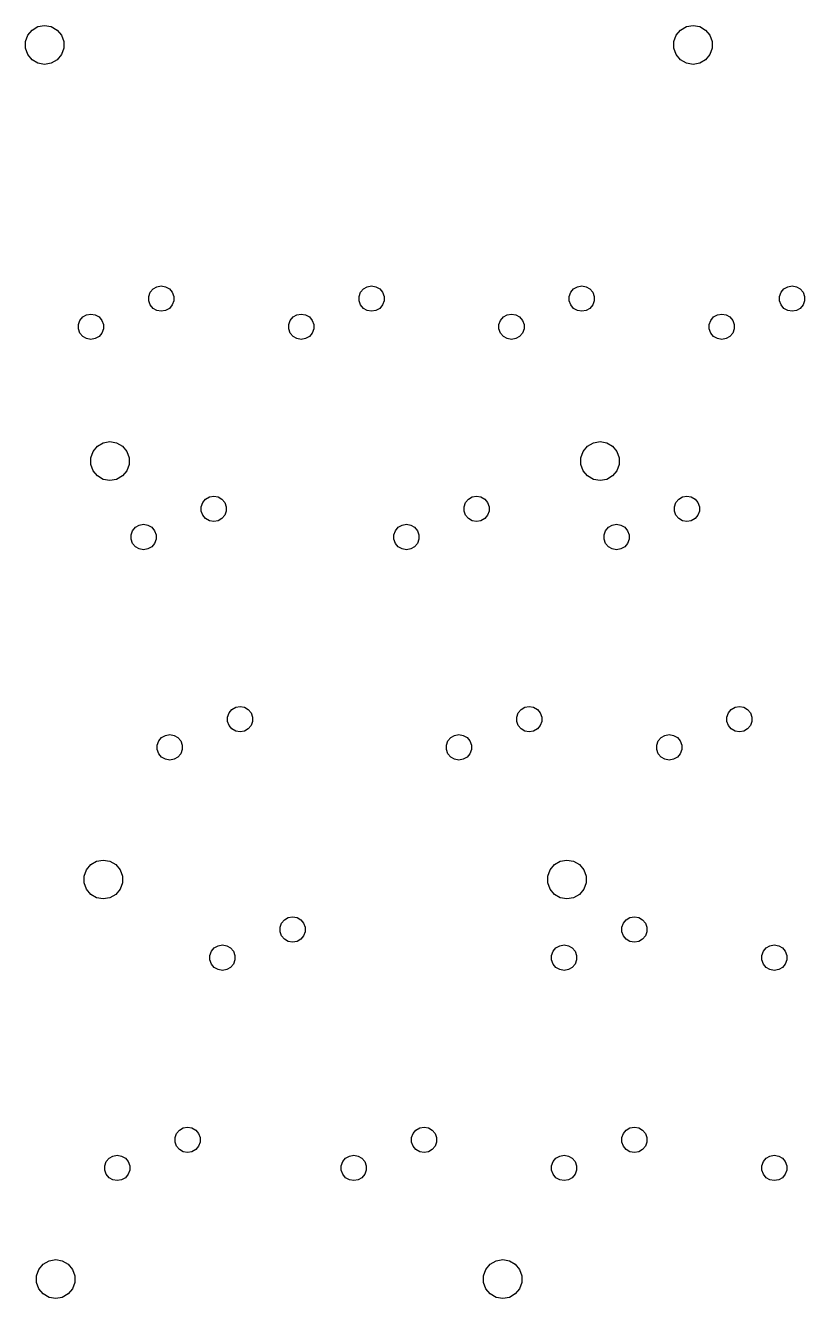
# Model space of a CAD drawing. Extents: x 30 to 168, y -145 to -30.
# Drawn here: x 30.3 to 100.7, y -145.3 to -30.2 of the extents above; entities that cross this region are included whole.
import ezdxf

# ---------------------------------------------------------------- set-up
doc = ezdxf.new("R2010")
doc.units = 0
doc.header["$MEASUREMENT"] = 0
doc.layers.add('BLACK', color=7, linetype='CONTINUOUS')

msp = doc.modelspace()

# ---------------------------------------------------------------- linework, layer by layer
at = {"layer": 'Black'}
for p, q in [((30.4787, -31.1217), (30.8708, -30.6543)), ((30.8708, -30.6543), (31.3992, -30.3493)), ((31.3992, -30.3493), (32, -30.2433)), ((32, -30.2433), (32.6008, -30.3493)), ((32.6008, -30.3493), (33.1292, -30.6543)), ((33.1292, -30.6543), (33.5213, -31.1217)), ((89.0787, -31.1217), (89.4708, -30.6543)), ((89.4708, -30.6543), (89.9992, -30.3493)), ((89.9992, -30.3493), (90.6, -30.2433)), ((90.6, -30.2433), (91.2008, -30.3493)), ((91.2008, -30.3493), (91.7292, -30.6543)), ((91.7292, -30.6543), (92.1213, -31.1217)), ((30.27, -31.695), (30.4787, -31.1217)), ((30.27, -32.305), (30.27, -31.695)), ((33.5213, -31.1217), (33.73, -31.695)), ((33.73, -31.695), (33.73, -32.305)), ((88.87, -31.695), (89.0787, -31.1217)), ((88.87, -32.305), (88.87, -31.695)), ((92.1213, -31.1217), (92.33, -31.695)), ((92.33, -31.695), (92.33, -32.305)), ((30.4787, -32.8783), (30.27, -32.305)), ((30.8708, -33.3457), (30.4787, -32.8783)), ((31.3992, -33.6507), (30.8708, -33.3457)), ((33.1292, -33.3457), (32.6008, -33.6507)), ((33.5213, -32.8783), (33.1292, -33.3457)), ((33.73, -32.305), (33.5213, -32.8783)), ((89.0787, -32.8783), (88.87, -32.305)), ((89.4708, -33.3457), (89.0787, -32.8783)), ((89.9992, -33.6507), (89.4708, -33.3457)), ((91.7292, -33.3457), (91.2008, -33.6507)), ((92.1213, -32.8783), (91.7292, -33.3457)), ((92.33, -32.305), (92.1213, -32.8783)), ((32, -33.7567), (31.3992, -33.6507)), ((32.6008, -33.6507), (32, -33.7567)), ((90.6, -33.7567), (89.9992, -33.6507)), ((91.2008, -33.6507), (90.6, -33.7567)), ((41.5464, -54.3463), (41.8025, -54.0411)), ((41.8025, -54.0411), (42.1476, -53.8418)), ((42.1476, -53.8418), (42.54, -53.7726)), ((42.54, -53.7726), (42.9324, -53.8418)), ((42.9324, -53.8418), (43.2775, -54.0411)), ((43.2775, -54.0411), (43.5336, -54.3463)), ((60.5464, -54.3463), (60.8025, -54.0411)), ((60.8025, -54.0411), (61.1476, -53.8418)), ((61.1476, -53.8418), (61.54, -53.7726)), ((61.54, -53.7726), (61.9324, -53.8418)), ((61.9324, -53.8418), (62.2775, -54.0411)), ((62.2775, -54.0411), (62.5336, -54.3463)), ((79.5464, -54.3463), (79.8025, -54.0411)), ((79.8025, -54.0411), (80.1476, -53.8418)), ((80.1476, -53.8418), (80.54, -53.7726)), ((80.54, -53.7726), (80.9324, -53.8418)), ((80.9324, -53.8418), (81.2775, -54.0411)), ((81.2775, -54.0411), (81.5336, -54.3463)), ((98.5464, -54.3463), (98.8025, -54.0411)), ((98.8025, -54.0411), (99.1476, -53.8418)), ((99.1476, -53.8418), (99.54, -53.7726)), ((99.54, -53.7726), (99.9324, -53.8418)), ((99.9324, -53.8418), (100.278, -54.0411)), ((100.278, -54.0411), (100.534, -54.3463)), ((41.4101, -54.7208), (41.5464, -54.3463)), ((41.4101, -55.1192), (41.4101, -54.7208)), ((41.5464, -55.4937), (41.4101, -55.1192)), ((43.5336, -54.3463), (43.6699, -54.7208)), ((43.6699, -55.1192), (43.5336, -55.4937)), ((43.6699, -54.7208), (43.6699, -55.1192)), ((60.4101, -54.7208), (60.5464, -54.3463)), ((60.4101, -55.1192), (60.4101, -54.7208)), ((60.5464, -55.4937), (60.4101, -55.1192)), ((62.5336, -54.3463), (62.6699, -54.7208)), ((62.6699, -55.1192), (62.5336, -55.4937)), ((62.6699, -54.7208), (62.6699, -55.1192)), ((79.4101, -54.7208), (79.5464, -54.3463)), ((79.4101, -55.1192), (79.4101, -54.7208)), ((79.5464, -55.4937), (79.4101, -55.1192)), ((81.5336, -54.3463), (81.6699, -54.7208)), ((81.6699, -55.1192), (81.5336, -55.4937)), ((81.6699, -54.7208), (81.6699, -55.1192)), ((98.4101, -54.7208), (98.5464, -54.3463)), ((98.4101, -55.1192), (98.4101, -54.7208)), ((98.5464, -55.4937), (98.4101, -55.1192)), ((100.534, -54.3463), (100.67, -54.7208)), ((100.67, -55.1192), (100.534, -55.4937)), ((100.67, -54.7208), (100.67, -55.1192)), ((35.7976, -56.3818), (36.19, -56.3126)), ((36.19, -56.3126), (36.5824, -56.3818)), ((41.8025, -55.7989), (41.5464, -55.4937)), ((42.1476, -55.9982), (41.8025, -55.7989)), ((42.54, -56.0674), (42.1476, -55.9982)), ((42.9324, -55.9982), (42.54, -56.0674)), ((43.2775, -55.7989), (42.9324, -55.9982)), ((43.5336, -55.4937), (43.2775, -55.7989)), ((54.7976, -56.3818), (55.19, -56.3126)), ((55.19, -56.3126), (55.5824, -56.3818)), ((60.8025, -55.7989), (60.5464, -55.4937)), ((61.1476, -55.9982), (60.8025, -55.7989)), ((61.54, -56.0674), (61.1476, -55.9982)), ((61.9324, -55.9982), (61.54, -56.0674)), ((62.2775, -55.7989), (61.9324, -55.9982)), ((62.5336, -55.4937), (62.2775, -55.7989)), ((73.7976, -56.3818), (74.19, -56.3126)), ((74.19, -56.3126), (74.5824, -56.3818)), ((79.8025, -55.7989), (79.5464, -55.4937)), ((80.1476, -55.9982), (79.8025, -55.7989)), ((80.54, -56.0674), (80.1476, -55.9982)), ((80.9324, -55.9982), (80.54, -56.0674)), ((81.2775, -55.7989), (80.9324, -55.9982)), ((81.5336, -55.4937), (81.2775, -55.7989)), ((92.7976, -56.3818), (93.19, -56.3126)), ((93.19, -56.3126), (93.5824, -56.3818)), ((98.8025, -55.7989), (98.5464, -55.4937)), ((99.1476, -55.9982), (98.8025, -55.7989)), ((99.54, -56.0674), (99.1476, -55.9982)), ((99.9324, -55.9982), (99.54, -56.0674)), ((100.278, -55.7989), (99.9324, -55.9982)), ((100.534, -55.4937), (100.278, -55.7989)), ((35.0601, -57.2608), (35.1964, -56.8863)), ((35.0601, -57.6592), (35.0601, -57.2608)), ((35.1964, -56.8863), (35.4525, -56.5811)), ((35.4525, -56.5811), (35.7976, -56.3818)), ((36.5824, -56.3818), (36.9275, -56.5811)), ((36.9275, -56.5811), (37.1836, -56.8863)), ((37.1836, -56.8863), (37.3199, -57.2608)), ((37.3199, -57.2608), (37.3199, -57.6592)), ((54.0601, -57.2608), (54.1964, -56.8863)), ((54.0601, -57.6592), (54.0601, -57.2608)), ((54.1964, -56.8863), (54.4525, -56.5811)), ((54.4525, -56.5811), (54.7976, -56.3818)), ((55.5824, -56.3818), (55.9275, -56.5811)), ((55.9275, -56.5811), (56.1836, -56.8863)), ((56.1836, -56.8863), (56.3199, -57.2608)), ((56.3199, -57.2608), (56.3199, -57.6592)), ((73.0601, -57.2608), (73.1964, -56.8863)), ((73.0601, -57.6592), (73.0601, -57.2608)), ((73.1964, -56.8863), (73.4525, -56.5811)), ((73.4525, -56.5811), (73.7976, -56.3818)), ((74.5824, -56.3818), (74.9275, -56.5811)), ((74.9275, -56.5811), (75.1836, -56.8863)), ((75.1836, -56.8863), (75.3199, -57.2608)), ((75.3199, -57.2608), (75.3199, -57.6592)), ((92.0601, -57.2608), (92.1964, -56.8863)), ((92.0601, -57.6592), (92.0601, -57.2608)), ((92.1964, -56.8863), (92.4525, -56.5811)), ((92.4525, -56.5811), (92.7976, -56.3818)), ((93.5824, -56.3818), (93.9275, -56.5811)), ((93.9275, -56.5811), (94.1836, -56.8863)), ((94.1836, -56.8863), (94.3199, -57.2608)), ((94.3199, -57.2608), (94.3199, -57.6592)), ((35.1964, -58.0337), (35.0601, -57.6592)), ((35.4525, -58.3389), (35.1964, -58.0337)), ((35.7976, -58.5382), (35.4525, -58.3389)), ((36.19, -58.6074), (35.7976, -58.5382)), ((36.5824, -58.5382), (36.19, -58.6074)), ((36.9275, -58.3389), (36.5824, -58.5382)), ((37.1836, -58.0337), (36.9275, -58.3389)), ((37.3199, -57.6592), (37.1836, -58.0337)), ((54.1964, -58.0337), (54.0601, -57.6592)), ((54.4525, -58.3389), (54.1964, -58.0337)), ((54.7976, -58.5382), (54.4525, -58.3389)), ((55.19, -58.6074), (54.7976, -58.5382)), ((55.5824, -58.5382), (55.19, -58.6074)), ((55.9275, -58.3389), (55.5824, -58.5382)), ((56.1836, -58.0337), (55.9275, -58.3389)), ((56.3199, -57.6592), (56.1836, -58.0337)), ((73.1964, -58.0337), (73.0601, -57.6592)), ((73.4525, -58.3389), (73.1964, -58.0337)), ((73.7976, -58.5382), (73.4525, -58.3389)), ((74.19, -58.6074), (73.7976, -58.5382)), ((74.5824, -58.5382), (74.19, -58.6074)), ((74.9275, -58.3389), (74.5824, -58.5382)), ((75.1836, -58.0337), (74.9275, -58.3389)), ((75.3199, -57.6592), (75.1836, -58.0337)), ((92.1964, -58.0337), (92.0601, -57.6592)), ((92.4525, -58.3389), (92.1964, -58.0337)), ((92.7976, -58.5382), (92.4525, -58.3389)), ((93.19, -58.6074), (92.7976, -58.5382)), ((93.5824, -58.5382), (93.19, -58.6074)), ((93.9275, -58.3389), (93.5824, -58.5382)), ((94.1836, -58.0337), (93.9275, -58.3389)), ((94.3199, -57.6592), (94.1836, -58.0337)), ((37.2992, -67.9493), (37.9, -67.8433)), ((37.9, -67.8433), (38.5008, -67.9493)), ((81.5992, -67.9493), (82.2, -67.8433)), ((82.2, -67.8433), (82.8008, -67.9493)), ((36.17, -69.295), (36.3787, -68.7217)), ((36.3787, -68.7217), (36.7708, -68.2543)), ((36.7708, -68.2543), (37.2992, -67.9493)), ((38.5008, -67.9493), (39.0292, -68.2543)), ((39.0292, -68.2543), (39.4213, -68.7217)), ((39.4213, -68.7217), (39.63, -69.295)), ((80.47, -69.295), (80.6787, -68.7217)), ((80.6787, -68.7217), (81.0708, -68.2543)), ((81.0708, -68.2543), (81.5992, -67.9493)), ((82.8008, -67.9493), (83.3292, -68.2543)), ((83.3292, -68.2543), (83.7213, -68.7217)), ((83.7213, -68.7217), (83.93, -69.295)), ((36.17, -69.905), (36.17, -69.295)), ((36.3787, -70.4783), (36.17, -69.905)), ((39.63, -69.905), (39.4213, -70.4783)), ((39.63, -69.295), (39.63, -69.905)), ((80.47, -69.905), (80.47, -69.295)), ((80.6787, -70.4783), (80.47, -69.905)), ((83.93, -69.905), (83.7213, -70.4783)), ((83.93, -69.295), (83.93, -69.905)), ((36.7708, -70.9457), (36.3787, -70.4783)), ((37.2992, -71.2507), (36.7708, -70.9457)), ((37.9, -71.3567), (37.2992, -71.2507)), ((38.5008, -71.2507), (37.9, -71.3567)), ((39.0292, -70.9457), (38.5008, -71.2507)), ((39.4213, -70.4783), (39.0292, -70.9457)), ((81.0708, -70.9457), (80.6787, -70.4783)), ((81.5992, -71.2507), (81.0708, -70.9457)), ((82.2, -71.3567), (81.5992, -71.2507)), ((82.8008, -71.2507), (82.2, -71.3567)), ((83.3292, -70.9457), (82.8008, -71.2507)), ((83.7213, -70.4783), (83.3292, -70.9457)), ((46.1601, -73.7208), (46.2964, -73.3463)), ((46.2964, -73.3463), (46.5525, -73.0411)), ((46.5525, -73.0411), (46.8976, -72.8418)), ((46.8976, -72.8418), (47.29, -72.7726)), ((47.29, -72.7726), (47.6824, -72.8418)), ((47.6824, -72.8418), (48.0275, -73.0411)), ((48.0275, -73.0411), (48.2836, -73.3463)), ((48.2836, -73.3463), (48.4199, -73.7208)), ((69.9101, -73.7208), (70.0464, -73.3463)), ((70.0464, -73.3463), (70.3025, -73.0411)), ((70.3025, -73.0411), (70.6476, -72.8418)), ((70.6476, -72.8418), (71.04, -72.7726)), ((71.04, -72.7726), (71.4324, -72.8418)), ((71.4324, -72.8418), (71.7775, -73.0411)), ((71.7775, -73.0411), (72.0336, -73.3463)), ((72.0336, -73.3463), (72.1699, -73.7208)), ((88.9101, -73.7208), (89.0464, -73.3463)), ((89.0464, -73.3463), (89.3025, -73.0411)), ((89.3025, -73.0411), (89.6476, -72.8418)), ((89.6476, -72.8418), (90.04, -72.7726)), ((90.04, -72.7726), (90.4324, -72.8418)), ((90.4324, -72.8418), (90.7775, -73.0411)), ((90.7775, -73.0411), (91.0336, -73.3463)), ((91.0336, -73.3463), (91.1699, -73.7208)), ((46.1601, -74.1192), (46.1601, -73.7208)), ((46.2964, -74.4937), (46.1601, -74.1192)), ((46.5525, -74.7989), (46.2964, -74.4937)), ((48.2836, -74.4937), (48.0275, -74.7989)), ((48.4199, -74.1192), (48.2836, -74.4937)), ((48.4199, -73.7208), (48.4199, -74.1192)), ((69.9101, -74.1192), (69.9101, -73.7208)), ((70.0464, -74.4937), (69.9101, -74.1192)), ((70.3025, -74.7989), (70.0464, -74.4937)), ((72.0336, -74.4937), (71.7775, -74.7989)), ((72.1699, -74.1192), (72.0336, -74.4937)), ((72.1699, -73.7208), (72.1699, -74.1192)), ((88.9101, -74.1192), (88.9101, -73.7208)), ((89.0464, -74.4937), (88.9101, -74.1192)), ((89.3025, -74.7989), (89.0464, -74.4937)), ((91.0336, -74.4937), (90.7775, -74.7989)), ((91.1699, -74.1192), (91.0336, -74.4937)), ((91.1699, -73.7208), (91.1699, -74.1192)), ((39.8101, -76.2608), (39.9464, -75.8863)), ((39.9464, -75.8863), (40.2025, -75.5811)), ((40.2025, -75.5811), (40.5476, -75.3818)), ((40.5476, -75.3818), (40.94, -75.3126)), ((40.94, -75.3126), (41.3324, -75.3818)), ((41.3324, -75.3818), (41.6775, -75.5811)), ((41.6775, -75.5811), (41.9336, -75.8863)), ((41.9336, -75.8863), (42.0699, -76.2608)), ((46.8976, -74.9982), (46.5525, -74.7989)), ((47.29, -75.0674), (46.8976, -74.9982)), ((47.6824, -74.9982), (47.29, -75.0674)), ((48.0275, -74.7989), (47.6824, -74.9982)), ((63.5601, -76.2608), (63.6964, -75.8863)), ((63.6964, -75.8863), (63.9525, -75.5811)), ((63.9525, -75.5811), (64.2976, -75.3818)), ((64.2976, -75.3818), (64.69, -75.3126)), ((64.69, -75.3126), (65.0824, -75.3818)), ((65.0824, -75.3818), (65.4275, -75.5811)), ((65.4275, -75.5811), (65.6836, -75.8863)), ((65.6836, -75.8863), (65.8199, -76.2608)), ((70.6476, -74.9982), (70.3025, -74.7989)), ((71.04, -75.0674), (70.6476, -74.9982)), ((71.4324, -74.9982), (71.04, -75.0674)), ((71.7775, -74.7989), (71.4324, -74.9982)), ((82.5601, -76.2608), (82.6964, -75.8863)), ((82.6964, -75.8863), (82.9525, -75.5811)), ((82.9525, -75.5811), (83.2976, -75.3818)), ((83.2976, -75.3818), (83.69, -75.3126)), ((83.69, -75.3126), (84.0824, -75.3818)), ((84.0824, -75.3818), (84.4275, -75.5811)), ((84.4275, -75.5811), (84.6836, -75.8863)), ((84.6836, -75.8863), (84.8199, -76.2608)), ((89.6476, -74.9982), (89.3025, -74.7989)), ((90.04, -75.0674), (89.6476, -74.9982)), ((90.4324, -74.9982), (90.04, -75.0674)), ((90.7775, -74.7989), (90.4324, -74.9982)), ((39.8101, -76.6592), (39.8101, -76.2608)), ((39.9464, -77.0337), (39.8101, -76.6592)), ((40.2025, -77.3389), (39.9464, -77.0337)), ((41.9336, -77.0337), (41.6775, -77.3389)), ((42.0699, -76.6592), (41.9336, -77.0337)), ((42.0699, -76.2608), (42.0699, -76.6592)), ((63.5601, -76.6592), (63.5601, -76.2608)), ((63.6964, -77.0337), (63.5601, -76.6592)), ((63.9525, -77.3389), (63.6964, -77.0337)), ((65.6836, -77.0337), (65.4275, -77.3389)), ((65.8199, -76.6592), (65.6836, -77.0337)), ((65.8199, -76.2608), (65.8199, -76.6592)), ((82.5601, -76.6592), (82.5601, -76.2608)), ((82.6964, -77.0337), (82.5601, -76.6592)), ((82.9525, -77.3389), (82.6964, -77.0337)), ((84.6836, -77.0337), (84.4275, -77.3389)), ((84.8199, -76.6592), (84.6836, -77.0337)), ((84.8199, -76.2608), (84.8199, -76.6592)), ((40.5476, -77.5382), (40.2025, -77.3389)), ((40.94, -77.6074), (40.5476, -77.5382)), ((41.3324, -77.5382), (40.94, -77.6074)), ((41.6775, -77.3389), (41.3324, -77.5382)), ((64.2976, -77.5382), (63.9525, -77.3389)), ((64.69, -77.6074), (64.2976, -77.5382)), ((65.0824, -77.5382), (64.69, -77.6074)), ((65.4275, -77.3389), (65.0824, -77.5382)), ((83.2976, -77.5382), (82.9525, -77.3389)), ((83.69, -77.6074), (83.2976, -77.5382)), ((84.0824, -77.5382), (83.69, -77.6074)), ((84.4275, -77.3389), (84.0824, -77.5382)), ((48.9275, -92.0411), (49.2726, -91.8418)), ((49.2726, -91.8418), (49.665, -91.7726)), ((49.665, -91.7726), (50.0574, -91.8418)), ((50.0574, -91.8418), (50.4025, -92.0411)), ((75.0525, -92.0411), (75.3976, -91.8418)), ((75.3976, -91.8418), (75.79, -91.7726)), ((75.79, -91.7726), (76.1824, -91.8418)), ((76.1824, -91.8418), (76.5275, -92.0411)), ((94.0525, -92.0411), (94.3976, -91.8418)), ((94.3976, -91.8418), (94.79, -91.7726)), ((94.79, -91.7726), (95.1824, -91.8418)), ((95.1824, -91.8418), (95.5275, -92.0411)), ((48.5351, -92.7208), (48.6714, -92.3463)), ((48.5351, -93.1192), (48.5351, -92.7208)), ((48.6714, -93.4937), (48.5351, -93.1192)), ((48.6714, -92.3463), (48.9275, -92.0411)), ((50.4025, -92.0411), (50.6586, -92.3463)), ((50.6586, -92.3463), (50.7949, -92.7208)), ((50.7949, -93.1192), (50.6586, -93.4937)), ((50.7949, -92.7208), (50.7949, -93.1192)), ((74.6601, -92.7208), (74.7964, -92.3463)), ((74.6601, -93.1192), (74.6601, -92.7208)), ((74.7964, -93.4937), (74.6601, -93.1192)), ((74.7964, -92.3463), (75.0525, -92.0411)), ((76.5275, -92.0411), (76.7836, -92.3463)), ((76.7836, -92.3463), (76.9199, -92.7208)), ((76.9199, -93.1192), (76.7836, -93.4937)), ((76.9199, -92.7208), (76.9199, -93.1192)), ((93.6601, -92.7208), (93.7964, -92.3463)), ((93.6601, -93.1192), (93.6601, -92.7208)), ((93.7964, -93.4937), (93.6601, -93.1192)), ((93.7964, -92.3463), (94.0525, -92.0411)), ((95.5275, -92.0411), (95.7836, -92.3463)), ((95.7836, -92.3463), (95.9199, -92.7208)), ((95.9199, -93.1192), (95.7836, -93.4937)), ((95.9199, -92.7208), (95.9199, -93.1192)), ((48.9275, -93.7989), (48.6714, -93.4937)), ((49.2726, -93.9982), (48.9275, -93.7989)), ((49.665, -94.0674), (49.2726, -93.9982)), ((50.0574, -93.9982), (49.665, -94.0674)), ((50.4025, -93.7989), (50.0574, -93.9982)), ((50.6586, -93.4937), (50.4025, -93.7989)), ((75.0525, -93.7989), (74.7964, -93.4937)), ((75.3976, -93.9982), (75.0525, -93.7989)), ((75.79, -94.0674), (75.3976, -93.9982)), ((76.1824, -93.9982), (75.79, -94.0674)), ((76.5275, -93.7989), (76.1824, -93.9982)), ((76.7836, -93.4937), (76.5275, -93.7989)), ((94.0525, -93.7989), (93.7964, -93.4937)), ((94.3976, -93.9982), (94.0525, -93.7989)), ((94.79, -94.0674), (94.3976, -93.9982)), ((95.1824, -93.9982), (94.79, -94.0674)), ((95.5275, -93.7989), (95.1824, -93.9982)), ((95.7836, -93.4937), (95.5275, -93.7989)), ((42.1851, -95.2608), (42.3214, -94.8863)), ((42.1851, -95.6592), (42.1851, -95.2608)), ((42.3214, -94.8863), (42.5775, -94.5811)), ((42.5775, -94.5811), (42.9226, -94.3818)), ((42.9226, -94.3818), (43.315, -94.3126)), ((43.315, -94.3126), (43.7074, -94.3818)), ((43.7074, -94.3818), (44.0525, -94.5811)), ((44.0525, -94.5811), (44.3086, -94.8863)), ((44.3086, -94.8863), (44.4449, -95.2608)), ((44.4449, -95.2608), (44.4449, -95.6592)), ((68.3101, -95.2608), (68.4464, -94.8863)), ((68.3101, -95.6592), (68.3101, -95.2608)), ((68.4464, -94.8863), (68.7025, -94.5811)), ((68.7025, -94.5811), (69.0476, -94.3818)), ((69.0476, -94.3818), (69.44, -94.3126)), ((69.44, -94.3126), (69.8324, -94.3818)), ((69.8324, -94.3818), (70.1775, -94.5811)), ((70.1775, -94.5811), (70.4336, -94.8863)), ((70.4336, -94.8863), (70.5699, -95.2608)), ((70.5699, -95.2608), (70.5699, -95.6592)), ((87.3101, -95.2608), (87.4464, -94.8863)), ((87.3101, -95.6592), (87.3101, -95.2608)), ((87.4464, -94.8863), (87.7025, -94.5811)), ((87.7025, -94.5811), (88.0476, -94.3818)), ((88.0476, -94.3818), (88.44, -94.3126)), ((88.44, -94.3126), (88.8324, -94.3818)), ((88.8324, -94.3818), (89.1775, -94.5811)), ((89.1775, -94.5811), (89.4336, -94.8863)), ((89.4336, -94.8863), (89.5699, -95.2608)), ((89.5699, -95.2608), (89.5699, -95.6592)), ((42.3214, -96.0337), (42.1851, -95.6592)), ((42.5775, -96.3389), (42.3214, -96.0337)), ((42.9226, -96.5382), (42.5775, -96.3389)), ((43.315, -96.6074), (42.9226, -96.5382)), ((43.7074, -96.5382), (43.315, -96.6074)), ((44.0525, -96.3389), (43.7074, -96.5382)), ((44.3086, -96.0337), (44.0525, -96.3389)), ((44.4449, -95.6592), (44.3086, -96.0337)), ((68.4464, -96.0337), (68.3101, -95.6592)), ((68.7025, -96.3389), (68.4464, -96.0337)), ((69.0476, -96.5382), (68.7025, -96.3389)), ((69.44, -96.6074), (69.0476, -96.5382)), ((69.8324, -96.5382), (69.44, -96.6074)), ((70.1775, -96.3389), (69.8324, -96.5382)), ((70.4336, -96.0337), (70.1775, -96.3389)), ((70.5699, -95.6592), (70.4336, -96.0337)), ((87.4464, -96.0337), (87.3101, -95.6592)), ((87.7025, -96.3389), (87.4464, -96.0337)), ((88.0476, -96.5382), (87.7025, -96.3389)), ((88.44, -96.6074), (88.0476, -96.5382)), ((88.8324, -96.5382), (88.44, -96.6074)), ((89.1775, -96.3389), (88.8324, -96.5382)), ((89.4336, -96.0337), (89.1775, -96.3389)), ((89.5699, -95.6592), (89.4336, -96.0337)), ((36.1708, -106.054), (36.6992, -105.749)), ((36.6992, -105.749), (37.3, -105.643)), ((37.3, -105.643), (37.9008, -105.749)), ((37.9008, -105.749), (38.4292, -106.054)), ((78.0708, -106.054), (78.5992, -105.749)), ((78.5992, -105.749), (79.2, -105.643)), ((79.2, -105.643), (79.8008, -105.749)), ((79.8008, -105.749), (80.3292, -106.054)), ((35.57, -107.095), (35.7787, -106.522)), ((35.7787, -106.522), (36.1708, -106.054)), ((38.4292, -106.054), (38.8213, -106.522)), ((38.8213, -106.522), (39.03, -107.095)), ((77.47, -107.095), (77.6787, -106.522)), ((77.6787, -106.522), (78.0708, -106.054)), ((80.3292, -106.054), (80.7213, -106.522)), ((80.7213, -106.522), (80.93, -107.095)), ((35.57, -107.705), (35.57, -107.095)), ((35.7787, -108.278), (35.57, -107.705)), ((39.03, -107.705), (38.8213, -108.278)), ((39.03, -107.095), (39.03, -107.705)), ((77.47, -107.705), (77.47, -107.095)), ((77.6787, -108.278), (77.47, -107.705)), ((80.93, -107.705), (80.7213, -108.278)), ((80.93, -107.095), (80.93, -107.705)), ((36.1708, -108.746), (35.7787, -108.278)), ((36.6992, -109.051), (36.1708, -108.746)), ((37.3, -109.157), (36.6992, -109.051)), ((37.9008, -109.051), (37.3, -109.157)), ((38.4292, -108.746), (37.9008, -109.051)), ((38.8213, -108.278), (38.4292, -108.746)), ((78.0708, -108.746), (77.6787, -108.278)), ((78.5992, -109.051), (78.0708, -108.746)), ((79.2, -109.157), (78.5992, -109.051)), ((79.8008, -109.051), (79.2, -109.157)), ((80.3292, -108.746), (79.8008, -109.051)), ((80.7213, -108.278), (80.3292, -108.746)), ((53.2851, -111.721), (53.4214, -111.346)), ((53.4214, -111.346), (53.6775, -111.041)), ((53.6775, -111.041), (54.0226, -110.842)), ((54.0226, -110.842), (54.415, -110.773)), ((54.415, -110.773), (54.8074, -110.842)), ((54.8074, -110.842), (55.1525, -111.041)), ((55.1525, -111.041), (55.4086, -111.346)), ((55.4086, -111.346), (55.5449, -111.721)), ((84.1601, -111.721), (84.2964, -111.346)), ((84.2964, -111.346), (84.5525, -111.041)), ((84.5525, -111.041), (84.8976, -110.842)), ((84.8976, -110.842), (85.29, -110.773)), ((85.29, -110.773), (85.6824, -110.842)), ((85.6824, -110.842), (86.0275, -111.041)), ((86.0275, -111.041), (86.2836, -111.346)), ((86.2836, -111.346), (86.4199, -111.721)), ((53.2851, -112.119), (53.2851, -111.721)), ((53.4214, -112.494), (53.2851, -112.119)), ((53.6775, -112.799), (53.4214, -112.494)), ((55.4086, -112.494), (55.1525, -112.799)), ((55.5449, -112.119), (55.4086, -112.494)), ((55.5449, -111.721), (55.5449, -112.119)), ((84.1601, -112.119), (84.1601, -111.721)), ((84.2964, -112.494), (84.1601, -112.119)), ((84.5525, -112.799), (84.2964, -112.494)), ((86.2836, -112.494), (86.0275, -112.799)), ((86.4199, -112.119), (86.2836, -112.494)), ((86.4199, -111.721), (86.4199, -112.119)), ((47.0714, -113.886), (47.3275, -113.581)), ((47.3275, -113.581), (47.6726, -113.382)), ((47.6726, -113.382), (48.065, -113.313)), ((48.065, -113.313), (48.4574, -113.382)), ((48.4574, -113.382), (48.8025, -113.581)), ((48.8025, -113.581), (49.0586, -113.886)), ((54.0226, -112.998), (53.6775, -112.799)), ((54.415, -113.067), (54.0226, -112.998)), ((54.8074, -112.998), (54.415, -113.067)), ((55.1525, -112.799), (54.8074, -112.998)), ((77.9464, -113.886), (78.2025, -113.581)), ((78.2025, -113.581), (78.5476, -113.382)), ((78.5476, -113.382), (78.94, -113.313)), ((78.94, -113.313), (79.3324, -113.382)), ((79.3324, -113.382), (79.6775, -113.581)), ((79.6775, -113.581), (79.9336, -113.886)), ((84.8976, -112.998), (84.5525, -112.799)), ((85.29, -113.067), (84.8976, -112.998)), ((85.6824, -112.998), (85.29, -113.067)), ((86.0275, -112.799), (85.6824, -112.998)), ((96.9464, -113.886), (97.2025, -113.581)), ((97.2025, -113.581), (97.5476, -113.382)), ((97.5476, -113.382), (97.94, -113.313)), ((97.94, -113.313), (98.3324, -113.382)), ((98.3324, -113.382), (98.6775, -113.581)), ((98.6775, -113.581), (98.9336, -113.886)), ((46.9351, -114.261), (47.0714, -113.886)), ((46.9351, -114.659), (46.9351, -114.261)), ((47.0714, -115.034), (46.9351, -114.659)), ((49.0586, -113.886), (49.1949, -114.261)), ((49.1949, -114.659), (49.0586, -115.034)), ((49.1949, -114.261), (49.1949, -114.659)), ((77.8101, -114.261), (77.9464, -113.886)), ((77.8101, -114.659), (77.8101, -114.261)), ((77.9464, -115.034), (77.8101, -114.659)), ((79.9336, -113.886), (80.0699, -114.261)), ((80.0699, -114.659), (79.9336, -115.034)), ((80.0699, -114.261), (80.0699, -114.659)), ((96.8101, -114.261), (96.9464, -113.886)), ((96.8101, -114.659), (96.8101, -114.261)), ((96.9464, -115.034), (96.8101, -114.659)), ((98.9336, -113.886), (99.0699, -114.261)), ((99.0699, -114.659), (98.9336, -115.034)), ((99.0699, -114.261), (99.0699, -114.659)), ((47.3275, -115.339), (47.0714, -115.034)), ((47.6726, -115.538), (47.3275, -115.339)), ((48.065, -115.607), (47.6726, -115.538)), ((48.4574, -115.538), (48.065, -115.607)), ((48.8025, -115.339), (48.4574, -115.538)), ((49.0586, -115.034), (48.8025, -115.339)), ((78.2025, -115.339), (77.9464, -115.034)), ((78.5476, -115.538), (78.2025, -115.339)), ((78.94, -115.607), (78.5476, -115.538)), ((79.3324, -115.538), (78.94, -115.607)), ((79.6775, -115.339), (79.3324, -115.538)), ((79.9336, -115.034), (79.6775, -115.339)), ((97.2025, -115.339), (96.9464, -115.034)), ((97.5476, -115.538), (97.2025, -115.339)), ((97.94, -115.607), (97.5476, -115.538)), ((98.3324, -115.538), (97.94, -115.607)), ((98.6775, -115.339), (98.3324, -115.538)), ((98.9336, -115.034), (98.6775, -115.339)), ((44.1775, -130.041), (44.5226, -129.842)), ((44.5226, -129.842), (44.915, -129.773)), ((44.915, -129.773), (45.3074, -129.842)), ((45.3074, -129.842), (45.6525, -130.041)), ((65.5525, -130.041), (65.8976, -129.842)), ((65.8976, -129.842), (66.29, -129.773)), ((66.29, -129.773), (66.6824, -129.842)), ((66.6824, -129.842), (67.0275, -130.041)), ((84.5525, -130.041), (84.8976, -129.842)), ((84.8976, -129.842), (85.29, -129.773)), ((85.29, -129.773), (85.6824, -129.842)), ((85.6824, -129.842), (86.0275, -130.041)), ((43.7851, -130.721), (43.9214, -130.346)), ((43.7851, -131.119), (43.7851, -130.721)), ((43.9214, -130.346), (44.1775, -130.041)), ((45.6525, -130.041), (45.9086, -130.346)), ((45.9086, -130.346), (46.0449, -130.721)), ((46.0449, -130.721), (46.0449, -131.119)), ((65.1601, -130.721), (65.2964, -130.346)), ((65.1601, -131.119), (65.1601, -130.721)), ((65.2964, -130.346), (65.5525, -130.041)), ((67.0275, -130.041), (67.2836, -130.346)), ((67.2836, -130.346), (67.4199, -130.721)), ((67.4199, -130.721), (67.4199, -131.119)), ((84.1601, -130.721), (84.2964, -130.346)), ((84.1601, -131.119), (84.1601, -130.721)), ((84.2964, -130.346), (84.5525, -130.041)), ((86.0275, -130.041), (86.2836, -130.346)), ((86.2836, -130.346), (86.4199, -130.721)), ((86.4199, -130.721), (86.4199, -131.119)), ((43.9214, -131.494), (43.7851, -131.119)), ((44.1775, -131.799), (43.9214, -131.494)), ((44.5226, -131.998), (44.1775, -131.799)), ((44.915, -132.067), (44.5226, -131.998)), ((45.3074, -131.998), (44.915, -132.067)), ((45.6525, -131.799), (45.3074, -131.998)), ((45.9086, -131.494), (45.6525, -131.799)), ((46.0449, -131.119), (45.9086, -131.494)), ((65.2964, -131.494), (65.1601, -131.119)), ((65.5525, -131.799), (65.2964, -131.494)), ((65.8976, -131.998), (65.5525, -131.799)), ((66.29, -132.067), (65.8976, -131.998)), ((66.6824, -131.998), (66.29, -132.067)), ((67.0275, -131.799), (66.6824, -131.998)), ((67.2836, -131.494), (67.0275, -131.799)), ((67.4199, -131.119), (67.2836, -131.494)), ((84.2964, -131.494), (84.1601, -131.119)), ((84.5525, -131.799), (84.2964, -131.494)), ((84.8976, -131.998), (84.5525, -131.799)), ((85.29, -132.067), (84.8976, -131.998)), ((85.6824, -131.998), (85.29, -132.067)), ((86.0275, -131.799), (85.6824, -131.998)), ((86.2836, -131.494), (86.0275, -131.799)), ((86.4199, -131.119), (86.2836, -131.494)), ((37.4351, -133.261), (37.5714, -132.886)), ((37.4351, -133.659), (37.4351, -133.261)), ((37.5714, -132.886), (37.8275, -132.581)), ((37.8275, -132.581), (38.1726, -132.382)), ((38.1726, -132.382), (38.565, -132.313)), ((38.565, -132.313), (38.9574, -132.382)), ((38.9574, -132.382), (39.3025, -132.581)), ((39.3025, -132.581), (39.5586, -132.886)), ((39.5586, -132.886), (39.6949, -133.261)), ((39.6949, -133.261), (39.6949, -133.659)), ((58.8101, -133.261), (58.9464, -132.886)), ((58.8101, -133.659), (58.8101, -133.261)), ((58.9464, -132.886), (59.2025, -132.581)), ((59.2025, -132.581), (59.5476, -132.382)), ((59.5476, -132.382), (59.94, -132.313)), ((59.94, -132.313), (60.3324, -132.382)), ((60.3324, -132.382), (60.6775, -132.581)), ((60.6775, -132.581), (60.9336, -132.886)), ((60.9336, -132.886), (61.0699, -133.261)), ((61.0699, -133.261), (61.0699, -133.659)), ((77.8101, -133.261), (77.9464, -132.886)), ((77.8101, -133.659), (77.8101, -133.261)), ((77.9464, -132.886), (78.2025, -132.581)), ((78.2025, -132.581), (78.5476, -132.382)), ((78.5476, -132.382), (78.94, -132.313)), ((78.94, -132.313), (79.3324, -132.382)), ((79.3324, -132.382), (79.6775, -132.581)), ((79.6775, -132.581), (79.9336, -132.886)), ((79.9336, -132.886), (80.0699, -133.261)), ((80.0699, -133.261), (80.0699, -133.659)), ((96.8101, -133.261), (96.9464, -132.886)), ((96.8101, -133.659), (96.8101, -133.261)), ((96.9464, -132.886), (97.2025, -132.581)), ((97.2025, -132.581), (97.5476, -132.382)), ((97.5476, -132.382), (97.94, -132.313)), ((97.94, -132.313), (98.3324, -132.382)), ((98.3324, -132.382), (98.6775, -132.581)), ((98.6775, -132.581), (98.9336, -132.886)), ((98.9336, -132.886), (99.0699, -133.261)), ((99.0699, -133.261), (99.0699, -133.659)), ((37.5714, -134.034), (37.4351, -133.659)), ((37.8275, -134.339), (37.5714, -134.034)), ((38.1726, -134.538), (37.8275, -134.339)), ((38.565, -134.607), (38.1726, -134.538)), ((38.9574, -134.538), (38.565, -134.607)), ((39.3025, -134.339), (38.9574, -134.538)), ((39.5586, -134.034), (39.3025, -134.339)), ((39.6949, -133.659), (39.5586, -134.034)), ((58.9464, -134.034), (58.8101, -133.659)), ((59.2025, -134.339), (58.9464, -134.034)), ((59.5476, -134.538), (59.2025, -134.339)), ((59.94, -134.607), (59.5476, -134.538)), ((60.3324, -134.538), (59.94, -134.607)), ((60.6775, -134.339), (60.3324, -134.538)), ((60.9336, -134.034), (60.6775, -134.339)), ((61.0699, -133.659), (60.9336, -134.034)), ((77.9464, -134.034), (77.8101, -133.659)), ((78.2025, -134.339), (77.9464, -134.034)), ((78.5476, -134.538), (78.2025, -134.339)), ((78.94, -134.607), (78.5476, -134.538)), ((79.3324, -134.538), (78.94, -134.607)), ((79.6775, -134.339), (79.3324, -134.538)), ((79.9336, -134.034), (79.6775, -134.339)), ((80.0699, -133.659), (79.9336, -134.034)), ((96.9464, -134.034), (96.8101, -133.659)), ((97.2025, -134.339), (96.9464, -134.034)), ((97.5476, -134.538), (97.2025, -134.339)), ((97.94, -134.607), (97.5476, -134.538)), ((98.3324, -134.538), (97.94, -134.607)), ((98.6775, -134.339), (98.3324, -134.538)), ((98.9336, -134.034), (98.6775, -134.339)), ((99.0699, -133.659), (98.9336, -134.034)), ((31.4787, -142.622), (31.8708, -142.154)), ((31.8708, -142.154), (32.3992, -141.849)), ((32.3992, -141.849), (33, -141.743)), ((33, -141.743), (33.6008, -141.849)), ((33.6008, -141.849), (34.1292, -142.154)), ((34.1292, -142.154), (34.5213, -142.622)), ((71.8787, -142.622), (72.2708, -142.154)), ((72.2708, -142.154), (72.7992, -141.849)), ((72.7992, -141.849), (73.4, -141.743)), ((73.4, -141.743), (74.0008, -141.849)), ((74.0008, -141.849), (74.5292, -142.154)), ((74.5292, -142.154), (74.9213, -142.622)), ((31.27, -143.195), (31.4787, -142.622)), ((31.27, -143.805), (31.27, -143.195)), ((34.5213, -142.622), (34.73, -143.195)), ((34.73, -143.195), (34.73, -143.805)), ((71.67, -143.195), (71.8787, -142.622)), ((71.67, -143.805), (71.67, -143.195)), ((74.9213, -142.622), (75.13, -143.195)), ((75.13, -143.195), (75.13, -143.805)), ((31.4787, -144.378), (31.27, -143.805)), ((31.8708, -144.846), (31.4787, -144.378)), ((32.3992, -145.151), (31.8708, -144.846)), ((34.1292, -144.846), (33.6008, -145.151)), ((34.5213, -144.378), (34.1292, -144.846)), ((34.73, -143.805), (34.5213, -144.378)), ((71.8787, -144.378), (71.67, -143.805)), ((72.2708, -144.846), (71.8787, -144.378)), ((72.7992, -145.151), (72.2708, -144.846)), ((74.5292, -144.846), (74.0008, -145.151)), ((74.9213, -144.378), (74.5292, -144.846)), ((75.13, -143.805), (74.9213, -144.378)), ((33, -145.257), (32.3992, -145.151)), ((33.6008, -145.151), (33, -145.257)), ((73.4, -145.257), (72.7992, -145.151)), ((74.0008, -145.151), (73.4, -145.257))]:
    msp.add_line(p, q, dxfattribs=at)

doc.saveas('drawing.dxf')
